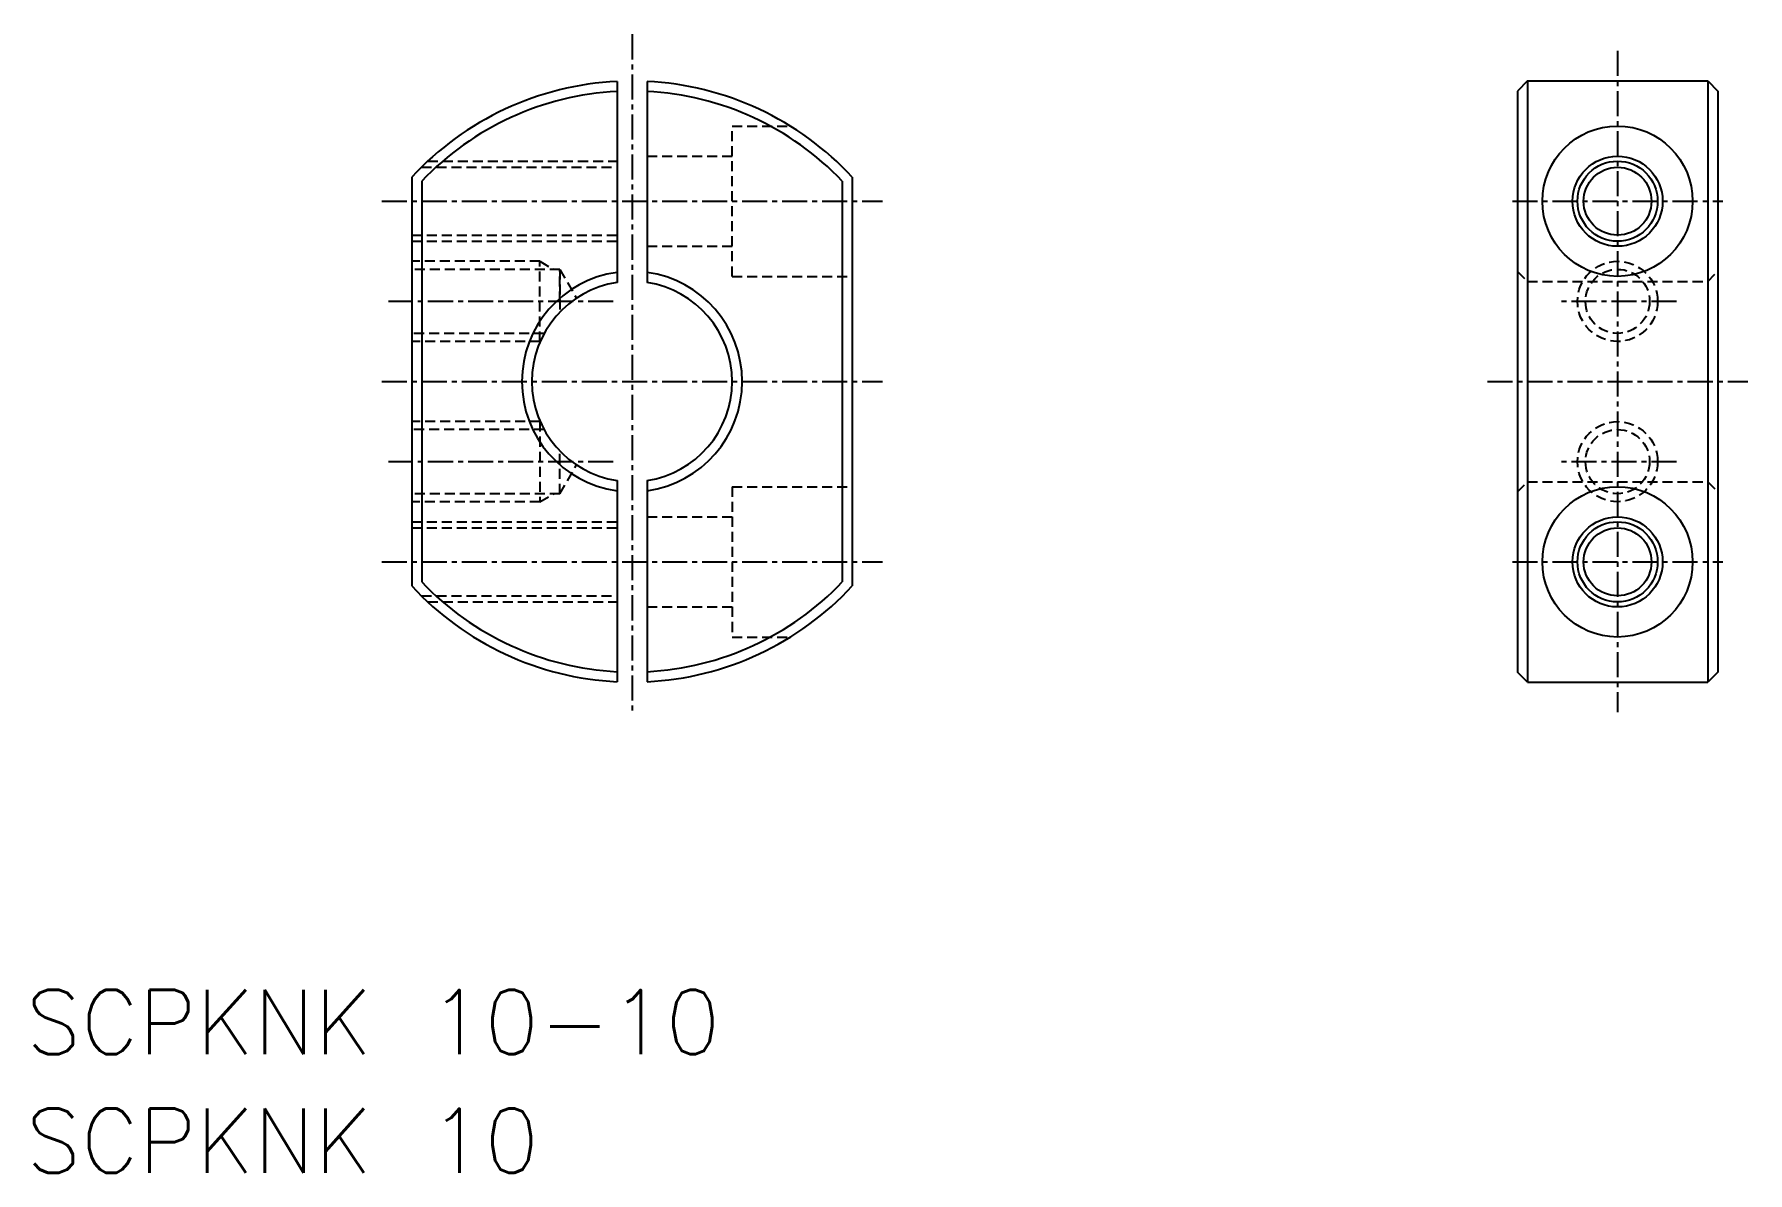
# Model space of a CAD drawing. Extents: x 29.2 to 114.8, y 24.2 to 81.
import ezdxf

# ---------------------------------------------------------------- set-up
doc = ezdxf.new("R2010")
doc.units = 0
doc.linetypes.add('CENTER', pattern=[2, 1.25, -0.25, 0.25, -0.25])
doc.linetypes.add('DASHED', pattern=[0.75, 0.5, -0.25])
doc.layers.get('0').update_dxf_attribs({"linetype": 'CONTINUOUS'})
doc.layers.add('CENTER', color=1, linetype='CENTER')
doc.styles.get("Standard").update_dxf_attribs({"font": 'txt.shx', "bigfont": 'bigfont.shx'})

msp = doc.modelspace()

# ---------------------------------------------------------------- linework, layer by layer
at = {"color": 7, "linetype": 'CONTINUOUS'}
for p, q in [((58.317, 78.618), (58.317, 68.58)), ((59.817, 78.618), (59.817, 68.58)), ((103.779, 78.636), (103.279, 78.136)), ((103.279, 78.136), (103.279, 49.136)), ((103.779, 78.636), (112.779, 78.636)), ((103.779, 78.636), (103.779, 48.636)), ((112.779, 78.636), (113.279, 78.136)), ((112.779, 78.636), (112.779, 48.636)), ((113.279, 78.136), (113.279, 49.136)), ((48.067, 73.834), (48.067, 53.438)), ((48.567, 73.636), (48.567, 53.636)), ((69.567, 73.636), (69.567, 53.636)), ((70.067, 73.834), (70.067, 53.438)), ((58.317, 58.693), (58.317, 48.655)), ((59.817, 58.693), (59.817, 48.655)), ((103.779, 48.636), (103.279, 49.136)), ((113.279, 49.136), (112.779, 48.636)), ((103.779, 48.636), (112.779, 48.636))]:
    msp.add_line(p, q, dxfattribs=at)
at = {"color": 3, "linetype": 'DASHED'}
for p, q in [((64.067, 76.386), (66.968, 76.386)), ((64.067, 68.886), (64.067, 76.386)), ((48.869, 74.636), (58.317, 74.636)), ((59.817, 74.886), (64.067, 74.886)), ((48.548, 74.33), (58.317, 74.33)), ((48.067, 70.943), (58.317, 70.943)), ((48.067, 70.636), (58.317, 70.636)), ((59.817, 70.386), (64.067, 70.386)), ((54.467, 69.636), (48.067, 69.636)), ((54.467, 69.636), (55.159, 69.236)), ((54.467, 65.636), (54.467, 69.636)), ((55.467, 69.236), (48.067, 69.236)), ((55.467, 69.236), (56.297, 67.799)), ((55.467, 67.636), (55.467, 69.236)), ((55.467, 69.236), (55.467, 67.106)), ((64.067, 68.886), (70.067, 68.886)), ((103.279, 69.136), (103.779, 68.636)), ((103.779, 68.636), (112.779, 68.636)), ((103.779, 68.636), (103.779, 58.636)), ((112.779, 68.636), (113.279, 69.136)), ((112.779, 68.636), (112.779, 58.636)), ((54.68, 66.036), (48.067, 66.036)), ((54.484, 65.636), (48.067, 65.636)), ((54.484, 61.636), (48.067, 61.636)), ((54.467, 61.636), (54.467, 57.636)), ((54.68, 61.236), (48.067, 61.236)), ((55.467, 58.036), (55.467, 60.167)), ((55.467, 58.036), (56.297, 59.474)), ((64.067, 58.386), (70.067, 58.386)), ((64.067, 58.386), (64.067, 50.886)), ((103.279, 58.136), (103.779, 58.636)), ((103.779, 58.636), (112.779, 58.636)), ((112.779, 58.636), (113.279, 58.136)), ((55.467, 58.036), (48.067, 58.036)), ((54.467, 57.636), (48.067, 57.636)), ((54.467, 57.636), (55.159, 58.036)), ((48.067, 56.636), (58.317, 56.636)), ((59.817, 56.886), (64.067, 56.886)), ((48.067, 56.33), (58.317, 56.33)), ((48.548, 52.943), (58.317, 52.943)), ((48.869, 52.636), (58.317, 52.636)), ((59.817, 52.386), (64.067, 52.386)), ((64.067, 50.886), (66.968, 50.886))]:
    msp.add_line(p, q, dxfattribs=at)
at = {"color": 7, "linetype": 'CONTINUOUS'}
for centre, radius in [((108.279, 72.636), 3.75), ((108.279, 72.636), 2.25), ((108.279, 72.636), 1.694), ((108.279, 54.636), 3.75), ((108.279, 54.636), 2.25), ((108.279, 54.636), 1.694)]:
    msp.add_circle(centre, radius, dxfattribs=at)
at = {"color": 3, "linetype": 'CONTINUOUS'}
for centre in [(108.279, 72.636), (108.279, 54.636)]:
    msp.add_circle(centre, 2, dxfattribs=at)
at = {"color": 3, "linetype": 'DASHED'}
for centre, radius in [((108.279, 67.636), 2), ((108.279, 67.636), 1.6), ((108.279, 59.636), 2), ((108.279, 59.636), 1.6)]:
    msp.add_circle(centre, radius, dxfattribs=at)
at = {"color": 7, "linetype": 'CONTINUOUS'}
for radius, start, end in [(15, 92.86598, 137.16657), (14.5, 92.9649, 136.39718), (15, 42.83343, 87.13402), (14.5, 43.60282, 87.0351), (5.5, 97.83748, 262.16252), (5, 98.62693, 261.37307), (5.5, 277.83748, 82.16252), (5, 278.62693, 81.37307), (15, 222.83343, 267.13402), (14.5, 223.60282, 267.0351), (14.5, 272.9649, 316.39718), (15, 272.86598, 317.16657)]:
    msp.add_arc((59.067, 63.636), radius, start, end, dxfattribs=at)
at = {"layer": 'CENTER', "color": 1, "linetype": 'CENTER'}
for p, q in [((59.067, 80.967), (59.067, 47.155)), ((108.279, 80.136), (108.279, 47.136)), ((46.567, 72.636), (71.567, 72.636)), ((103.029, 72.636), (113.529, 72.636)), ((58.128, 67.636), (46.905, 67.636)), ((111.228, 67.636), (105.33, 67.636)), ((46.567, 63.636), (71.567, 63.636)), ((101.779, 63.636), (114.779, 63.636)), ((58.128, 59.636), (46.905, 59.636)), ((111.228, 59.636), (105.33, 59.636)), ((46.567, 54.636), (71.567, 54.636)), ((103.029, 54.636), (113.529, 54.636))]:
    msp.add_line(p, q, dxfattribs=at)

# ---------------------------------------------------------------- texts
at = {"color": 7, "linetype": 'CONTINUOUS'}
for s, p in [('SCPKNK 10-10', (28.807, 30.075)), ('SCPKNK 10', (28.807, 24.15))]:
    msp.add_text(s, height=3.2, dxfattribs=at).set_placement(p)

doc.saveas('drawing.dxf')
